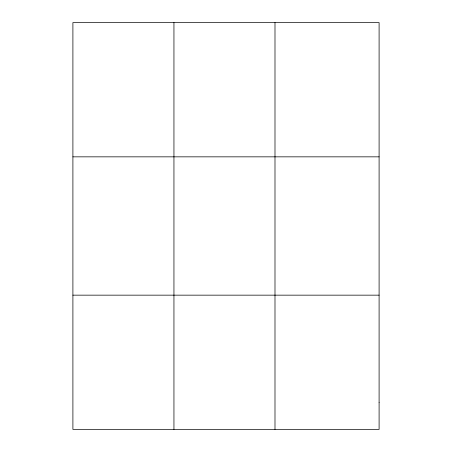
<?xml version="1.0" encoding="UTF-8"?>
<svg xmlns="http://www.w3.org/2000/svg" width="452" height="452" viewBox="0 0 452 452"><rect width="100%" height="100%" fill="white"/><g stroke="black" fill="none" stroke-linecap="round" stroke-linejoin="round"><path stroke-width="0.68" d="M173.947 22.6L173.947 429.4M274.991 22.6L274.991 429.4M72.902 156.844L379.098 156.844M72.902 295.156L379.098 295.156M379.098 402.551L379.098 429.4L72.902 429.4L72.902 22.6L379.098 22.6L379.098 402.551"/></g></svg>
